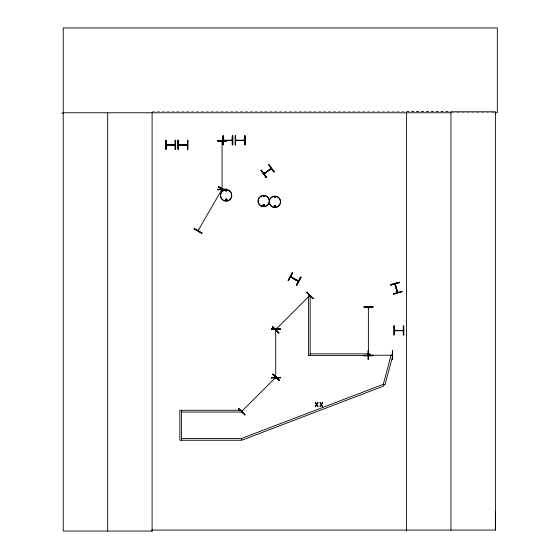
<?xml version="1.0" encoding="UTF-8"?>
<svg xmlns="http://www.w3.org/2000/svg" width="559" height="559" viewBox="0 0 559 559"><rect width="100%" height="100%" fill="white"/><g stroke="black" fill="none" stroke-linecap="round" stroke-linejoin="round"><path stroke-width="0.42" stroke-dasharray="2.79 2.1" d="M406.533 111.779L450.093 111.611M152.104 111.779L450.959 111.779M451.819 112.764L493.89 112.764"/><path stroke-width="0.84" d="M495.456 511.876L495.393 530.065L152.111 530.065L152.104 531.05L152.104 112.764M290.519 276.838L298.31 281.338L290.596 277.005C290.547 276.118 291.98 276.95 291.428 277.446M298.555 280.891L297.8 280.443L297.647 280.856M198.312 230.902L198.836 230.077M222.468 189.047L221.888 190.081M264.498 173.045C265.441 173.052 263.841 174.534 263.995 173.409M271.36 168.566C270.926 169.524 269.843 168.462 270.759 169.118M222.37 141.099L222.377 142.098L222.063 141.106M221.965 188.425C222.95 187.831 222.154 189.431 221.664 189.746M276.146 330.215C274.979 330.879 276.09 328.231 276.614 329.125M275.741 377.542L275.734 376.542L276.097 377.514M368.688 307.184L368.772 308.086L368.346 308.065M368.276 354.504C369.122 353.526 367.976 356.335 368.779 354.825M225.661 190.654C226.486 192.569 226.842 189.138 225.696 190.78M226.381 190.78L225.871 190.71L226.346 190.898M263.219 196.286C264.561 198.145 263.631 194.497 263.38 196.726M263.429 196.342L263.932 196.551L263.485 196.293M264.121 196.53L264.009 196.097M263.177 205.139L263.317 205.663M274.392 197.152C275.678 195.517 275.133 198.927 274.455 197.034M274.609 197.152L275.154 197.222L274.658 197.089M395.003 283.944L397.421 292.609L394.843 284.147C395.597 283.252 395.961 285.411 395.185 284.741M397.239 291.616L397.812 292.49M222.014 141.287L222.07 142.007L222.426 141.909M275.692 329.593L309.644 295.599L309.868 295.949M276.09 330.285L275.713 330.285M275.685 376.731L276.09 376.731M276.027 377.598L275.105 378.094L276.097 377.353M368.325 307.373L368.73 307.373M368.737 307.995L368.381 308.093L368.374 307.275L368.388 355.258L392.348 355.224L391.992 355.321L391.943 354.839L392.39 354.909M368.325 355.133L368.688 355.314M222.328 189.403L221.93 189.18M309.393 296.361L309.931 295.753M368.374 354.909L368.779 355.217L368.374 355.224L368.367 354.413M166.135 144.599L167.218 144.914M223.272 140.204L224.18 140.12L224.362 140.609M231.265 140.204L232.264 140.204M235.632 140.204L236.723 140.512M394.34 330.32L394.486 330.725L403.332 330.725M402.333 330.32L402.424 330.628M288.325 280.576L292.65 272.701M298.408 280.758L298.401 281.163M300.658 277.096L296.312 284.964L296.752 285.209L301.077 277.327L300.644 277.089M296.368 284.999L300.693 277.117M296.71 285.188L301.042 277.306M194.022 229.036L194.273 228.603L202.085 233.047L201.841 233.48L194.043 228.994M198.487 229.959L198.089 230.664L198.445 230.762M198.361 230.818L198.773 230.154M222.021 189.941L221.657 189.85L222.105 189.061M221.93 190.004L222.335 189.298M222.063 141.196L222.063 189.145L198.075 230.622M309.868 295.865L309.281 296.48L309.064 296.137M242.599 411.096C241.935 410.131 243.396 411.396 242.04 411.655M275.929 377.765L275.168 378.024L275.741 377.451L275.671 329.572M395.583 284.692L395.143 284.755M395.01 284.14L397.435 292.546L397.854 292.287M274.42 205.754C276.873 204.887 273.742 208.039 274.581 205.488M175.128 145.012L166.282 145.012L166.316 144.55M167.008 144.942L166.945 144.501M179.439 144.977L179.397 144.515L178.587 144.599L187.482 144.914M232.271 140.609L223.418 140.609L223.46 140.155M224.152 140.547L224.152 140.169M232.146 140.547L232.076 140.155M244.632 140.609L235.779 140.609L235.821 140.155M243.815 140.155L243.815 140.609M244.507 140.547L235.821 140.561M395.339 330.628L395.15 330.222L395.395 330.725M264.791 173.451L264.526 173.08M272.582 326.519L272.233 326.875L278.661 333.164M306.968 292.126L306.618 292.483L313.019 298.799L313.368 298.443L306.94 292.161M276.307 328.923L275.741 330.313M309.071 296.179L309.539 295.634M276.146 329.593L275.734 329.461L276.53 329.146M278.634 333.192L278.983 332.836L272.568 326.533M238.686 408.37L238.33 408.727L240.077 410.446M273.065 373.978L272.715 374.334L279.116 380.651L279.465 380.295L273.065 373.978L279.437 380.323M242.403 410.774L241.837 411.354L242.159 411.536M242.061 411.571L242.627 410.991M275.734 376.633L275.741 377.451L241.83 411.305M222.412 188.425L222.021 188.355L222.063 189.235M222.37 189.138L222.37 188.327M276.048 377.444L276.048 376.633M368.688 355.224L368.716 354.441M264.26 173.779L271.248 168.559L264.079 173.849M263.974 173.542L271.101 168.371L264.155 173.793M266.224 177.65L266.629 177.357L261.332 170.097L260.948 170.376L266.224 177.65L260.976 170.355M274.308 171.788L273.903 172.081L268.627 164.807L269.033 164.514L274.273 171.809M222.063 189.145L222.056 188.327M391.985 354.867L392.299 354.867M263.422 204.818C265.972 205.307 261.71 206.376 263.694 204.741M399.336 282.169L390.699 284.678L390.839 285.16L399.475 282.651L399.336 282.169L390.713 284.72M390.825 285.097L399.44 282.526M397.135 291.609L397.68 291.686M393.368 293.852L401.984 291.281L402.124 291.763L393.487 294.272L393.347 293.789M393.382 293.908L402.019 291.4M186.671 144.55C186.301 145.585 186.594 144.04 187.482 144.599M231.454 140.155L231.258 140.609M232.076 140.609L223.272 140.512M236.443 140.609L236.443 140.155M174.31 144.501L174.115 145.012M263.694 205.817L264.155 205.013M275.021 206.537L274.42 206.285M368.081 350.577L368.115 359.57M392.376 350.57L392.635 359.563M392.467 359.563L392.439 350.57L392.656 359.556M217.717 140.672L226.709 140.616M217.724 141.071L226.709 140.945M217.724 189.389L226.716 189.333M364.035 306.716L373.021 306.653L373.028 307.157L364.035 307.212L364.035 306.716L373.021 306.695M364.035 307.15L373.021 307.094M271.394 328.937L280.387 328.881L280.387 329.377L271.401 329.44L271.394 328.937L280.387 328.923M271.401 329.314L280.387 329.251M373.028 355.286L364.035 355.363L373.028 355.349L373.028 355.79L364.042 355.845L364.035 355.342M271.401 377.695L280.394 377.639M271.401 378.024L280.394 378.01L280.387 377.514L271.401 377.57L271.401 378.066M61.679 113.114L63.237 113.107M63.237 112.764L450.959 112.764M494.708 112.764L497.321 112.764L497.321 27.95L63.237 27.95L63.237 531.05L152.167 531.05L152.167 530.065M244.625 135.865L245.121 135.865L245.121 144.851L244.625 144.851L244.625 135.865L244.646 144.851M223.369 140.204L232.167 140.204M235.73 140.204L244.625 140.204M165.632 140.26L166.135 140.26M175.121 140.26L175.624 140.26M177.993 140.26L178.496 140.26L178.496 149.246L177.993 149.246L177.993 140.26L178.035 149.246M166.226 144.599L175.121 144.914L166.226 144.914M187.489 145.012L178.642 145.012L187.489 144.914M235.632 144.851L235.136 144.851L235.136 135.865L235.632 135.865L235.57 144.851M187.482 149.246L187.985 149.246L187.985 140.26L187.482 140.26L187.503 149.246M393.843 325.981L394.34 325.981L394.319 334.967L393.843 334.967L393.885 325.981M403.332 325.981L403.829 325.981L403.829 334.967L403.332 334.967L403.332 325.981L403.451 334.967M394.43 330.32L403.332 330.628L394.34 330.628M310.175 353.861L370.107 353.861L370.107 355.608L308.428 355.608L308.428 295.676L310.175 295.676L310.175 355.608M181.584 412.032L241.516 412.032L241.516 410.278L179.83 410.278L179.83 440.247L241.516 440.247L241.516 438.501L383.299 384.319L384.99 384.774L392.746 355.824L391.055 355.377L383.299 384.319L383.928 385.955L242.138 440.129L241.516 438.501L181.584 438.501M198.536 229.875L198.04 230.748M226.276 199.13C223.914 202.721 229.218 197.46 225.619 199.787M244.437 140.155L243.654 140.155L243.815 140.561M179.306 144.55L179.397 144.914M291.211 277.271L291.428 276.873M275.021 205.502L275.405 205.88M276.048 329.405L276.055 330.313M292.147 278.005L296.675 280.485M290.757 276.607L298.471 280.849M225.689 190.521L218.583 186.482L218.338 186.916L224.739 190.535L218.401 186.804M194.239 228.652L202.051 233.103M306.66 292.441L313.103 298.709M272.499 326.61L278.941 332.885M279.2 380.56L272.806 374.244L279.13 380.637M238.665 408.384L245.08 414.687L244.73 415.044L241.271 411.564M238.595 408.461L244.989 414.771M175.03 144.599L174.122 144.914M268.725 164.73L274.008 172.004M261.249 170.16L266.531 177.434M394.94 284.119L397.421 292.609M395.332 283.951L397.791 292.399M222.419 141.287L222.377 142.007M368.688 307.275L368.688 308.086M368.304 350.577L368.276 359.563M495.393 530.065L495.393 111.779L450.959 111.779L450.959 530.065M406.533 112.764L406.533 531.05M394.277 325.981L394.277 334.967M245.08 135.865L245.08 144.851M235.507 135.865L235.507 144.851M232.719 135.865L232.719 144.851M232.327 135.865L232.327 144.851M223.146 135.865L223.146 144.851M187.607 140.26L187.607 149.246M181.584 410.278L181.584 440.247M178.433 140.26L178.433 149.246M178.37 140.26L178.37 149.246M175.582 140.26L175.624 149.246L175.121 149.246L175.184 140.26L175.246 149.246M166.009 149.246L166.009 140.26L166.135 149.246L165.632 149.246L165.674 140.26M107.67 112.764L107.67 531.05M269.962 198.976A5.688 5.688 0 0 1 278.906 197.795A5.688 5.688 0 0 1 277.725 206.739A5.688 5.688 0 0 1 269.396 203.287M269.186 202.547A5.688 5.688 0 0 1 260.431 205.733A5.688 5.688 0 0 1 260.431 196.419A5.688 5.688 0 0 1 269.186 199.605M231.824 195.447A5.688 5.688 0 0 1 223.74 200.597A5.688 5.688 0 0 1 222.482 191.094A5.688 5.688 0 0 1 231.629 193.973M292.322 272.519L287.997 280.394L288.43 280.639L292.762 272.757L292.322 272.519M317.526 402.613L316.611 404.101L315.702 402.613L315.122 402.613L316.296 404.506L315.087 406.407L315.632 406.407L316.576 404.891L317.498 406.407L318.078 406.407L316.89 404.485L318.078 402.613L317.526 402.613M322.194 402.613L321.271 404.101L320.363 402.613L319.79 402.613L320.957 404.506L319.755 406.407L320.3 406.407L321.243 404.891L322.166 406.407L322.746 406.407L321.558 404.485L322.746 402.613L322.194 402.613M226.709 140.575L217.717 140.63L217.724 141.127L226.709 141.071L226.709 140.575M226.709 189.208L217.724 189.263L217.724 189.76L226.716 189.704L226.709 189.208M223.272 135.865L222.775 135.865L222.775 144.851L223.272 144.851L223.272 135.865M232.761 135.865L232.264 135.865L232.285 144.851L232.761 144.851L232.761 135.865M274.483 206.718A0.811 0.811 0 0 0 275.692 206.019A0.811 0.811 0 0 0 274.483 205.321A0.811 0.811 0 0 0 274.483 206.718M272.079 206.676A5.611 5.611 0 0 0 280.492 201.82A5.611 5.611 0 0 0 272.079 196.964A5.611 5.611 0 0 0 272.079 206.676M263.261 206.033A0.873 0.873 0 0 0 264.561 205.279A0.873 0.873 0 0 0 263.261 204.524A0.873 0.873 0 0 0 263.261 206.033M260.906 205.908A5.576 5.576 0 0 0 269.263 201.079A5.576 5.576 0 0 0 260.906 196.251A5.576 5.576 0 0 0 260.906 205.908M225.738 200.353A0.811 0.811 0 0 0 226.947 199.647A0.811 0.811 0 0 0 225.738 198.948A0.811 0.811 0 0 0 225.738 200.353M223.327 200.311A5.618 5.618 0 0 0 231.754 195.447A5.618 5.618 0 0 0 223.327 190.584A5.618 5.618 0 0 0 223.327 200.311"/></g></svg>
